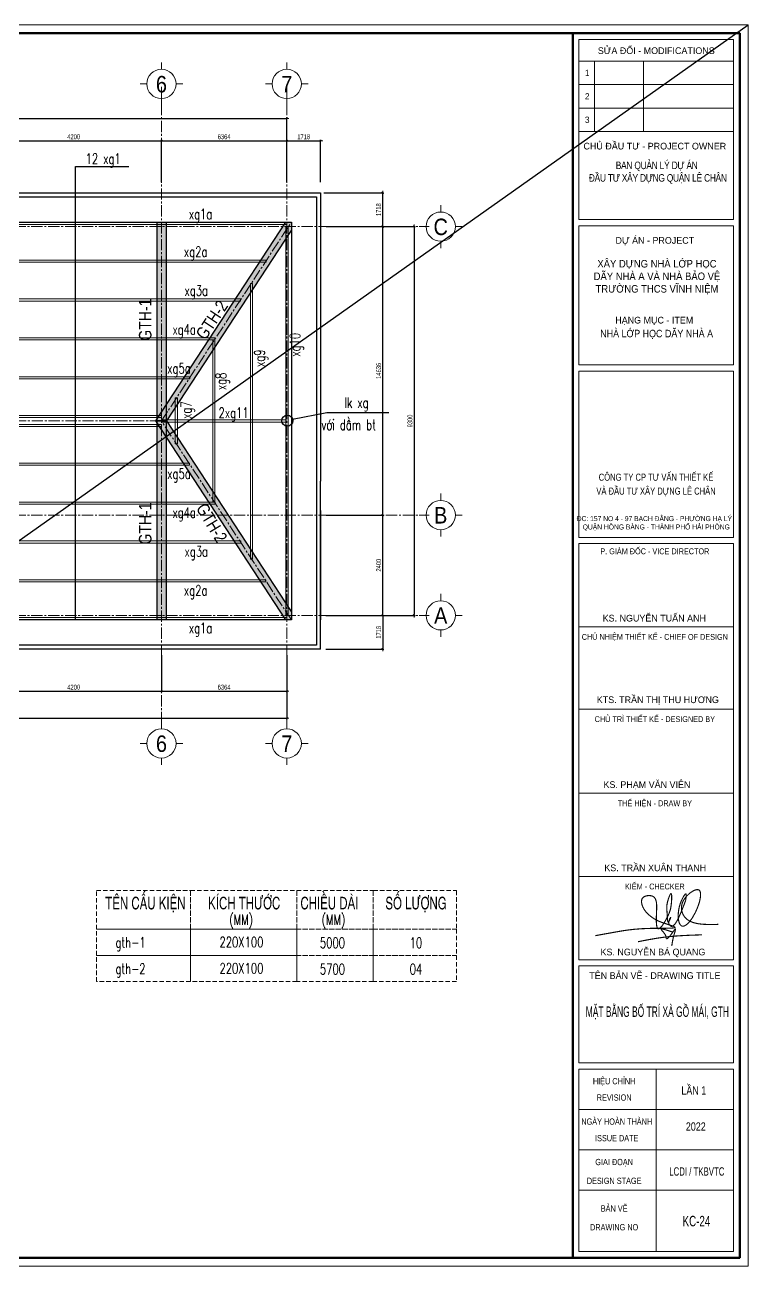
# Model space of a CAD drawing. Header units: millimetres. Extents: x 3174748 to 6019813, y -1021377 to -112338.
# Drawn here: x 3741764 to 3778488, y -234983 to -171983 of the extents above; entities that cross this region are included whole.
import ezdxf
from ezdxf.enums import TextEntityAlignment as Align

# ---------------------------------------------------------------- set-up
doc = ezdxf.new("R2010")
doc.units = ezdxf.units.MM
doc.header["$LTSCALE"] = 60
doc.header["$MEASUREMENT"] = 0
for name, pattern in [('CENTER2', [28.575, 19.05, -3.175, 3.175, -3.175]), ('DASHDOT', [1, 0.5, -0.25, 0, -0.25]), ('HIDDEN', [0.375, 0.25, -0.125])]:
    doc.linetypes.add(name, pattern=pattern)
doc.layers.get('DEFPOINTS').update_dxf_attribs({"lineweight": 0})
for name, color, linetype, lineweight in [('08. Net Text', 3, 'Continuous', 13), ('Khungten_LCDI', 7, 'Continuous', 5), ('LC Dim', 8, 'Continuous', 18), ('LC Hatch', 252, 'Continuous', 9), ('LC ISO', 153, 'Continuous', 13), ('LC MANH DUT', 35, 'HIDDEN', 5), ('LC Net dam 1', 30, 'Continuous', 30), ('LC Net thay', 7, 'Continuous', 25), ('LC Net truc', 79, 'DASHDOT', 13), ('LC Text1', 3, 'Continuous', 20), ('LC Text2', 7, 'Continuous', 25)]:
    doc.layers.add(name, color=color, linetype=linetype, lineweight=lineweight)
doc.layers.add('KCS_Plotter', color=11, linetype='Continuous', plot=False)
doc.styles.add('HOATBIF', font='hoatbif.shx', dxfattribs={"width": 0.7})
doc.styles.add('Khungten', font='VHAVAN.TTF', dxfattribs={"width": 0.9, "height": 5000})
doc.styles.add('LC 1', font='VHAVANB.TTF')
doc.styles.add('LC 2', font='VHARIALN.TTF', dxfattribs={"width": 0.7})
doc.styles.add('LC 3', font='vnsimli.shx', dxfattribs={"width": 0.75})
doc.styles.add('T2', font='VHARIAL.TTF', dxfattribs={"width": 0.8})
doc.styles.add('Text Khung Ten', font='VHAVAN.TTF')
doc.styles.add('Title', font='VHBLACK.TTF', dxfattribs={"width": 0.8})
doc.styles.add('VNAVANTH', font='VHAVANB.TTF', dxfattribs={"width": 0.6})
doc.dimstyles.new('1-150', dxfattribs={"dimscale": 150, "dimtxt": 2.5, "dimasz": 0.35, "dimexe": 0.5, "dimexo": 0, "dimgap": 0.8, "dimtad": 1, "dimdec": 0, "dimzin": 0, "dimdsep": 46, "dimtxsty": 'HOATBIF', "dimblk1": 'DOT', "dimblk2": 'DOT', "dimsah": 1, "dimcen": -1, "dimdle": 1, "dimclrd": 256, "dimclre": 256, "dimclrt": 4, "dimadec": 3, "dimazin": 2, "dimtfac": 0.333333, "dimtdec": 0, "dimtix": 1, "dimtmove": 2, "dimatfit": 3, "dimldrblk": 'DOT', "dimfxl": 1, "dimtvp": 0.833333, "dimtolj": 1, "dimtzin": 0, "dimarcsym": 0})
doc.dimstyles.new('Copy of 1-100', dxfattribs={"dimscale": 100, "dimtxt": 2.5, "dimasz": 0.35, "dimexe": 0.5, "dimexo": 0, "dimgap": 0.8, "dimtad": 1, "dimdec": 0, "dimzin": 0, "dimdsep": 46, "dimtxsty": 'HOATBIF', "dimblk1": 'DOT', "dimblk2": 'DOT', "dimsah": 1, "dimcen": -1, "dimdle": 1, "dimclrd": 256, "dimclre": 256, "dimclrt": 4, "dimadec": 3, "dimazin": 2, "dimtfac": 0.333333, "dimtdec": 0, "dimtix": 1, "dimtmove": 2, "dimatfit": 3, "dimldrblk": 'DOT', "dimfxl": 1, "dimtvp": 0.833333, "dimtolj": 1, "dimtzin": 0, "dimarcsym": 0})

# ---------------------------------------------------------------- blocks, each defined once
blk = doc.blocks.new('NGUYEN BA QUANG')
at = {"layer": 'LC ISO', "const_width": 54}
for points in [[(-3416, -557, -0.001023), (-2231, -345, -0.008385), (-1869, -289, -0.026114), (-905, -212, -0.007166), (-491, -205, 0.001773), (-49, -203, 0.009736), (200, -197, 0.025773), (331, -186, 0.054465), (383, -173, 0.09183), (397, -166, 0.386262), (399, -152, 0.129793), (379, -135, 0.036801), (321, -108, 0.016128), (184, -59, -0.006736), (-183, 62, -0.023924), (-416, 154, -0.046785), (-684, 310, -0.041509), (-918, 503, -0.092678), (-1136, 813, -0.077778), (-1199, 1035, -0.070106), (-1196, 1141, -0.201572), (-1106, 1286, -0.091887), (-982, 1343, -0.118851), (-732, 1351, -0.227561), (-543, 1208, -0.055716), (-508, 1121, -0.035741), (-487, 1019, -0.022757), (-478, 904, -0.018678), (-477, 714, 0.005361), (-493, 294, 0.022501), (-487, 25, 0.024956), (-474, -85, 0.051878), (-451, -169, 0.084004), (-427, -209, 0.302699), (-372, -224, 0.091028), (-331, -204, 0.045769), (-285, -164, 0.031407), (-218, -87, 0.026473), (-114, 66, 0.038878), (124, 530, 0.063388), (207, 831, 0.030377), (243, 1236, 0.019395), (241, 1350, 0.050857), (231, 1429, 0.089259), (221, 1451, 0.446193), (202, 1454, 0.08967), (185, 1438, 0.048315), (156, 1388, 0.024568), (114, 1288, 0.037087), (24, 971, 0.06811), (7, 722, 0.007404), (19, 571, -0.009821), (27, 442, 0.013775), (38, 214, 0.023991), (46, 154, 0.068642), (58, 113, 0.168495), (71, 99, 0.190472), (82, 99, 0.135753), (102, 116, 0.042547), (133, 165, 0.037247), (185, 280, 0.083462), (192, 310, 0.752396), (189, 311, 0.077103), (170, 286, 0.067778), (106, 135, 0.079642), (97, 52, 0.07615), (107, 12, 0.090818), (168, -77, 0.162992), (233, -111, 0.134535), (287, -101, 0.046135), (315, -85, 0.0589), (372, -33, 0.033446), (431, 44, 0.020493), (492, 142, 0.018931), (584, 325, 0.012315), (712, 617, 0.006262), (906, 1114)], [(906, 1114, 0.006821), (929, 1272, 0.011774), (937, 1340, 0.026266), (938, 1394, 0.052103), (935, 1423, 0.076783), (930, 1436, 0.163971), (923, 1442, 0.170042), (914, 1442, 0.080479), (902, 1436, 0.05585), (881, 1417, 0.031056), (847, 1375, 0.025203), (791, 1286, 0.116129), (556, 476, 0.061974), (575, 166, 0.045365), (610, 47, 0.070676), (660, -41, 0.091415), (710, -86, 0.146905), (783, -104, 0.068448), (833, -95, 0.049636), (885, -72, 0.053986), (978, -6, 0.029209), (1056, 69, 0.021304), (1134, 162, 0.025491), (1250, 329, 0.068873), (1561, 1027, 0.01773), (1596, 1171, 0.037697), (1624, 1368, 0.029037), (1623, 1453, 0.04288), (1613, 1525, 0.066726), (1590, 1583, 0.100495), (1556, 1623, 0.111871), (1508, 1644, 0.054631), (1469, 1647, 0.041179), (1426, 1643, 0.04561), (1355, 1623, 0.04967), (1225, 1558, 0.109429), (829, 1164, 0.05047), (753, 1012, 0.368126), (1079, 156, 0.040655), (1223, 90, 0.031441), (1383, 42, 0.023503), (1557, 9, 0.017084), (1742, -10, 0.011936), (1936, -19, 0.009133), (2206, -21, 0.002915), (2480, -16)], [(-1368, -847, -0.004051), (-800, -737, -0.026384), (342, -582, -0.006339), (726, -556, -0.004215), (1111, -537, -0.002629), (1689, -517)], [(274, -380, 0.002584), (99, -322, 0.004829), (-9, -289, 0.009549), (-104, -262, 0.02019), (-180, -245, 0.020391), (-210, -242, 0.037792), (-233, -241, 0.083891), (-249, -244, 0.129866), (-256, -250, 0.170647), (-258, -257, 0.074142), (-257, -264, 0.04333), (-253, -271, 0.038982), (-240, -290, 0.018381), (-209, -327, -0.006145), (-155, -388, -0.017161), (-112, -442, -0.029179), (-72, -502, -0.056277), (-39, -577, -0.025416), (-31, -610, -0.003247), (-24, -652, 0.033316), (-18, -677, 0.055631), (-12, -689, 0.087521), (-5, -698, 0.15828), (8, -703, 0.07777), (18, -702, 0.051495), (30, -698, 0.04838), (50, -685, 0.02792), (72, -667, 0.021215), (104, -635, 0.012757), (138, -596, 0.011354), (192, -528, 0.005945), (265, -430, -0.007904), (360, -301, -0.011483), (384, -270, -0.027823), (404, -249, -0.066961), (415, -240, -0.123545), (420, -238, -0.248584), (424, -240, -0.12084), (426, -246, -0.064597), (426, -260, -0.027008), (421, -289, -0.011306), (411, -326, -0.007085), (384, -419, 0.007773), (340, -569, 0.03162), (266, -923, 0.004795), (248, -1055)]]:
    blk.add_lwpolyline(points, format="xyb", dxfattribs=at)
blk = doc.blocks.new('Nha o can bo nhan vien Trung doan')
at = {"layer": 'DEFPOINTS', "lineweight": 0}
blk.add_lwpolyline([(-1200, -14850), (-1200, 14850), (40800, 14850), (40800, -14850)], close=True, dxfattribs=at)
at = {"layer": 'Khungten_LCDI', "color": 5, "lineweight": 60}
blk.add_line((36600, 14650), (36600, -14650), dxfattribs=at)
at = {"layer": 'Khungten_LCDI', "color": 5, "lineweight": 25}
blk.add_line((40600, -14650), (40600, 14650), dxfattribs=at)
at = {"layer": 'Khungten_LCDI', "color": 9, "lineweight": 15}
for p, q in [((36750, 13981), (40450, 13981)), ((37123, 13981), (37123, 12297)), ((38293, 13981), (38293, 12297)), ((36750, 13420), (40450, 13420)), ((36750, 12858), (40450, 12858)), ((36750, 12297), (40450, 12297)), ((38600, -10133), (38600, -14500)), ((40450, -11100), (36750, -11100)), ((40450, -12067), (36750, -12067)), ((40450, -13033), (36750, -13033))]:
    blk.add_line(p, q, dxfattribs=at)
at = {"layer": 'Khungten_LCDI', "color": 5, "lineweight": 60}
blk.add_lwpolyline([(0, -14650), (0, 14650), (40600, 14650), (40600, -14650)], close=True, dxfattribs=at)
at = {"layer": 'Khungten_LCDI', "color": 9, "lineweight": 15}
for points in [[(36750, 10190), (40450, 10190), (40450, 14500), (36750, 14500)], [(36750, 6712), (40450, 6712), (40450, 10040), (36750, 10040)], [(36750, 2587), (40450, 2587), (40450, 6562), (36750, 6562)], [(36750, 446), (40450, 446), (40450, 2437), (36750, 2437)], [(36750, -1522), (40450, -1522), (40450, 446), (36750, 446)], [(36750, -1522), (40450, -1522), (40450, -3536), (36750, -3536)], [(36750, -1522), (40450, -1522), (40450, -3536), (36750, -3536)], [(36750, -5526), (40450, -5526), (40450, -3536), (36750, -3536)], [(36750, -7517), (40450, -7517), (40450, -5526), (36750, -5526)], [(36750, -9983), (40450, -9983), (40450, -7667), (36750, -7667)], [(36750, -14500), (40450, -14500), (40450, -10133), (36750, -10133)]]:
    blk.add_lwpolyline(points, close=True, dxfattribs=at)
at = {"layer": 'LC Net dam 1', "xscale": 0.4999997600305494, "yscale": 0.4999997600305494, "zscale": 0.4999997600305494}
blk.add_blockref('NGUYEN BA QUANG', (38848, -6664), dxfattribs=at)
at = {"color": 7}
for s, style, p in [('söa ®æi - modifications', 'Khungten', (38600, 14151)), ('chñ ®Çu t\xad - project owner', 'Khungten', (38566, 11868)), ('dù ¸n - project', 'Khungten', (38566, 9612)), ('h¹ng môc - item', 'Khungten', (38552, 7704)), ('ks. nguyÔn tuÊn anh', 'VNAVANTH', (38553, 574)), ('kts. trÇn thÞ thu h\xad¬ng', 'VNAVANTH', (38638, -1378)), ('Ks. ph¹m v¨n viªn', 'VNAVANTH', (38377, -3408)), ('ks. nguyÔn b¸ quang', 'VNAVANTH', (38520, -7414)), ('tªn b¶n vÏ - drawing title', 'Khungten', (38566, -7977))]:
    blk.add_text(s, height=160, dxfattribs=dict(at, style=style)).set_placement(p, align=Align.CENTER)
for s, height, style, width, p in [('c«ng ty cp t\xad vÊn thiÕt kÕ', 170, 'Title', 0.8, (38594, 3942)), ('vµ ®Çu t\xad x©y dùng lª ch©n', 170, 'Title', 0.8, (38594, 3609)), ('P. gi¸m ®èc - VICE director', 140, 'Khungten', 0.9, (38566, 2184)), ('chñ nhiÖm thiÕt kÕ - chief of design', 140, 'Khungten', 0.9, (38566, 136)), ('chñ tr× thiÕt kÕ - designed by', 140, 'Khungten', 0.9, (38566, -1832)), ('thÓ hiÖn - draw by', 140, 'Khungten', 0.9, (38566, -3845)), ('kiÓm - checker', 140, 'Khungten', 0.9, (38566, -5836)), ('hiÖu chØnh', 150, 'Khungten', 0.8, (37592, -10499)), ('revision', 150, 'Khungten', 0.8, (37592, -10891)), ('ngµy hoµn thµnh', 150, 'Khungten', 0.8, (37654, -11466)), ('issue date', 150, 'Khungten', 0.8, (37654, -11862)), ('giai ®o¹n', 150, 'Khungten', 0.8, (37592, -12433)), ('lcdi / tkbvtc', 200, 'Title', 0.7, (39571, -12684)), ('design stage', 150, 'Khungten', 0.8, (37592, -12883)), ('b¶n vÏ', 150, 'Khungten', 0.8, (37592, -13544)), ('drawing nO', 150, 'Khungten', 0.8, (37592, -13994))]:
    blk.add_text(s, height=height, dxfattribs=dict(at, style=style, width=width)).set_placement(p, align=Align.CENTER)
at = {"color": 7, "style": 'VNAVANTH'}
blk.add_text('Ks. trÇn xu©n thanh', height=160, dxfattribs=at).set_placement((37357, -5400))
at = {"color": 4, "char_height": 180, "attachment_point": 5, "style": 'Khungten'}
for s, insert, width in [('{\\f.VnArialH|b0|i0|c0|p34;\\W0.8;\\T0.95;Ban qu¶n lý dù\\fArial|b0|i0|c0|p34; \\f.VnArialH|b0|i0|c0|p34;¸n\\P ®Çu t\xad x©y dùng quËn lª ch©n}', (38609, 11313), 3350.41), ('{\\f.VnArialH|b0|i0|c0|p34;x©y dùng nhµ líp häc \\Pd·y nhµ a vµ nhµ b¶o vÖ tr\xadêng thcs vÜnh niÖm}', (38617, 8814), 3318.94), ('{\\f.VnArialH|b0|i0|c0|p34;\\W0.85;NHµ líp häc d·y nhµ a}', (38609, 7444), 3815.43)]:
    blk.add_mtext(s, dxfattribs=dict(at, insert=insert, width=width))
at = {"color": 7, "insert": (38600, 3096), "char_height": 120, "attachment_point": 2, "style": 'Khungten'}
blk.add_mtext_dynamic_manual_height_columns('{\\W0.8;®c: 157 no 4 - 97 b¹ch ®»ng - ph\xadêng h¹ lý   quËn hång bµng - thµnh phè h¶i phßng} ', width=3421.65, gutter_width=25, heights=[0], dxfattribs=at)
at = {"color": 7, "style": 'Khungten', "width": 0.8}
for tag, p in [('REVISION', (39499, -10746)), ('NGAYHT', (39546, -11609))]:
    blk.add_attdef(tag, text='', height=200, dxfattribs=at).set_placement(p, align=Align.CENTER)
at = {"layer": '08. Net Text', "color": 7, "style": 'Text Khung Ten'}
blk.add_text('1', height=150, dxfattribs=at).set_placement((36892, 13627))
at = {"layer": '08. Net Text', "color": 7, "ltscale": 2, "style": 'Text Khung Ten'}
for s, p in [('2', (36892, 13065)), ('3', (36892, 12504))]:
    blk.add_text(s, height=150, dxfattribs=at).set_placement(p)
at = {"layer": 'LC Text1', "style": 'Title', "width": 1.485915}
for tag, p, p2 in [('TENBANVE1', (36913, -8886), (40339, -8886)), ('TENBANVE2', (36913, -9562), (40339, -9562))]:
    blk.add_attdef(tag, text='', height=250, dxfattribs=at).set_placement(p, p2, align=Align.FIT)
at = {"layer": 'LC Text1', "style": 'Title', "width": 0.7}
blk.add_attdef('SOBANVE', text='', height=250, dxfattribs=at).set_placement((39562, -13896), align=Align.CENTER)
blk = doc.blocks.new('DOT')
at = {"layer": 'LC Dim'}
blk.add_line((-3, 0), (3, 0), dxfattribs=at)
at = {"layer": 'LC Dim', "color": 4}
blk.add_line((-1, -1), (1, 1), dxfattribs=at)
blk.add_lwpolyline([(0.5, 1), (-1, -0.5), (-0.5, -1), (1, 0.5)], close=True, dxfattribs=at)
blk = doc.blocks.new('*D32')
at = {"layer": 'DEFPOINTS', "color": 0, "transparency": 16777216}
for p in [(3739791, -203974), (3748700, -203974), (3748700, -205804)]:
    blk.add_point(p, dxfattribs=at)
at = {"layer": 'LC Dim', "lineweight": -2, "transparency": 16777216}
for p, q in [((3739791, -203974), (3739791, -205854)), ((3748700, -203974), (3748700, -205854)), ((3739826, -205804), (3748665, -205804))]:
    blk.add_line(p, q, dxfattribs=at)
at = {"layer": 'LC Dim', "lineweight": -2, "transparency": 16777216, "xscale": 35, "yscale": 35, "zscale": 35, "rotation": 180}
blk.add_blockref('DOT', (3739791, -205804), dxfattribs=at)
at = {"layer": 'LC Dim', "lineweight": -2, "transparency": 16777216, "xscale": 35, "yscale": 35, "zscale": 35}
blk.add_blockref('DOT', (3748700, -205804), dxfattribs=at)
at = {"layer": 'LC Dim', "color": 4, "transparency": 16777216, "insert": (3744246, -205599), "char_height": 250, "attachment_point": 5, "style": 'HOATBIF'}
blk.add_mtext('\\A1;4200', dxfattribs=at)
blk = doc.blocks.new('*D40')
at = {"layer": 'DEFPOINTS', "color": 0, "transparency": 16777216}
for p in [(3748700, -177871), (3739791, -179964), (3748700, -179964)]:
    blk.add_point(p, dxfattribs=at)
at = {"layer": 'LC Dim', "lineweight": -2, "transparency": 16777216}
for p, q in [((3739791, -179964), (3739791, -177821)), ((3739826, -177871), (3748665, -177871)), ((3748700, -179964), (3748700, -177821))]:
    blk.add_line(p, q, dxfattribs=at)
at = {"layer": 'LC Dim', "lineweight": -2, "transparency": 16777216, "xscale": 35, "yscale": 35, "zscale": 35, "rotation": 180}
blk.add_blockref('DOT', (3739791, -177871), dxfattribs=at)
at = {"layer": 'LC Dim', "lineweight": -2, "transparency": 16777216, "xscale": 35, "yscale": 35, "zscale": 35}
blk.add_blockref('DOT', (3748700, -177871), dxfattribs=at)
at = {"layer": 'LC Dim', "color": 4, "transparency": 16777216, "insert": (3744246, -177666), "char_height": 250, "attachment_point": 5, "style": 'HOATBIF'}
blk.add_mtext('\\A1;4200', dxfattribs=at)
blk = doc.blocks.new('*D41')
at = {"layer": 'DEFPOINTS', "color": 0, "transparency": 16777216}
for p in [(3757059, -196862), (3759932, -196862), (3757059, -201953)]:
    blk.add_point(p, dxfattribs=at)
at = {"layer": 'LC Dim', "lineweight": -2, "transparency": 16777216}
for p, q in [((3757059, -196862), (3759982, -196862)), ((3759932, -201918), (3759932, -196897)), ((3757059, -201953), (3759982, -201953))]:
    blk.add_line(p, q, dxfattribs=at)
at = {"layer": 'LC Dim', "lineweight": -2, "transparency": 16777216, "xscale": 35, "yscale": 35, "zscale": 35}
for p, rotation in [((3759932, -196862), 90), ((3759932, -201953), 270)]:
    blk.add_blockref('DOT', p, dxfattribs=dict(at, rotation=rotation))
at = {"layer": 'LC Dim', "color": 4, "transparency": 16777216, "insert": (3759727, -199407), "char_height": 250, "attachment_point": 5, "rotation": 90, "style": 'HOATBIF'}
blk.add_mtext('\\A1;2400', dxfattribs=at)
blk = doc.blocks.new('*D42')
at = {"layer": 'DEFPOINTS', "color": 0, "transparency": 16777216}
for p in [(3757059, -182226), (3757059, -201953), (3761523, -201953)]:
    blk.add_point(p, dxfattribs=at)
at = {"layer": 'LC Dim', "lineweight": -2, "transparency": 16777216}
for p, q in [((3757059, -182226), (3761573, -182226)), ((3761523, -182261), (3761523, -201918)), ((3757059, -201953), (3761573, -201953))]:
    blk.add_line(p, q, dxfattribs=at)
at = {"layer": 'LC Dim', "lineweight": -2, "transparency": 16777216, "xscale": 35, "yscale": 35, "zscale": 35}
for p, rotation in [((3761523, -182226), 90), ((3761523, -201953), 270)]:
    blk.add_blockref('DOT', p, dxfattribs=dict(at, rotation=rotation))
at = {"layer": 'LC Dim', "color": 4, "transparency": 16777216, "insert": (3761318, -192089), "char_height": 250, "attachment_point": 5, "rotation": 90, "style": 'HOATBIF'}
blk.add_mtext('\\A1;9300', dxfattribs=at)
blk = doc.blocks.new('*D43')
at = {"layer": 'DEFPOINTS', "color": 0, "transparency": 16777216}
for p in [(3748700, -203974), (3755064, -203974), (3755064, -205804)]:
    blk.add_point(p, dxfattribs=at)
at = {"layer": 'LC Dim', "lineweight": -2, "transparency": 16777216}
for p, q in [((3748700, -203974), (3748700, -205854)), ((3755064, -203974), (3755064, -205854)), ((3748735, -205804), (3755029, -205804))]:
    blk.add_line(p, q, dxfattribs=at)
at = {"layer": 'LC Dim', "lineweight": -2, "transparency": 16777216, "xscale": 35, "yscale": 35, "zscale": 35, "rotation": 180}
blk.add_blockref('DOT', (3748700, -205804), dxfattribs=at)
at = {"layer": 'LC Dim', "lineweight": -2, "transparency": 16777216, "xscale": 35, "yscale": 35, "zscale": 35}
blk.add_blockref('DOT', (3755064, -205804), dxfattribs=at)
at = {"layer": 'LC Dim', "color": 4, "transparency": 16777216, "insert": (3751882, -205599), "char_height": 250, "attachment_point": 5, "style": 'HOATBIF'}
blk.add_mtext('\\A1;6364', dxfattribs=at)
blk = doc.blocks.new('TTRUC')
for p, q in [((0, 6.95), (0, 10.16)), ((-6.95, 0), (-10.16, 0)), ((10.12, 0), (6.91, 0)), ((0, -10.16), (0, -6.95))]:
    blk.add_line(p, q)
blk.add_circle((0, 0), 6.95)
blk = doc.blocks.new('*D44')
at = {"layer": 'DEFPOINTS', "color": 0, "ltscale": 0.3, "transparency": 16777216}
for p in [(3757692, -182226), (3759932, -182226), (3757059, -196862)]:
    blk.add_point(p, dxfattribs=at)
at = {"layer": 'LC Dim', "lineweight": -2, "ltscale": 0.3, "transparency": 16777216}
for p, q in [((3757692, -182226), (3759982, -182226)), ((3759932, -196827), (3759932, -182261)), ((3757059, -196862), (3759982, -196862))]:
    blk.add_line(p, q, dxfattribs=at)
at = {"layer": 'LC Dim', "lineweight": -2, "ltscale": 0.3, "transparency": 16777216, "xscale": 35, "yscale": 35, "zscale": 35}
for p, rotation in [((3759932, -182226), 90), ((3759932, -196862), 270)]:
    blk.add_blockref('DOT', p, dxfattribs=dict(at, rotation=rotation))
at = {"layer": 'LC Dim', "color": 4, "ltscale": 0.3, "transparency": 16777216, "insert": (3759727, -189544), "char_height": 250, "attachment_point": 5, "rotation": 90, "style": 'HOATBIF'}
blk.add_mtext('\\A1;14636', dxfattribs=at)
blk = doc.blocks.new('*D49')
at = {"layer": 'DEFPOINTS', "color": 0, "ltscale": 0.3, "transparency": 16777216}
for p in [(3755064, -177871), (3748700, -179964), (3755064, -179964)]:
    blk.add_point(p, dxfattribs=at)
at = {"layer": 'LC Dim', "lineweight": -2, "ltscale": 0.3, "transparency": 16777216}
for p, q in [((3748700, -179964), (3748700, -177821)), ((3748735, -177871), (3755029, -177871)), ((3755064, -179964), (3755064, -177821))]:
    blk.add_line(p, q, dxfattribs=at)
at = {"layer": 'LC Dim', "lineweight": -2, "ltscale": 0.3, "transparency": 16777216, "xscale": 35, "yscale": 35, "zscale": 35, "rotation": 180}
blk.add_blockref('DOT', (3748700, -177871), dxfattribs=at)
at = {"layer": 'LC Dim', "lineweight": -2, "ltscale": 0.3, "transparency": 16777216, "xscale": 35, "yscale": 35, "zscale": 35}
blk.add_blockref('DOT', (3755064, -177871), dxfattribs=at)
at = {"layer": 'LC Dim', "color": 4, "ltscale": 0.3, "transparency": 16777216, "insert": (3751882, -177666), "char_height": 250, "attachment_point": 5, "style": 'HOATBIF'}
blk.add_mtext('\\A1;6364', dxfattribs=at)
blk = doc.blocks.new('*D50')
at = {"layer": 'DEFPOINTS', "color": 0, "ltscale": 0.3, "transparency": 16777216}
for p in [(3756937, -180507), (3759932, -180507), (3757692, -182226)]:
    blk.add_point(p, dxfattribs=at)
at = {"layer": 'LC Dim', "lineweight": -2, "ltscale": 0.3, "transparency": 16777216}
for p, q in [((3756937, -180507), (3759982, -180507)), ((3759932, -182191), (3759932, -180542)), ((3757692, -182226), (3759982, -182226))]:
    blk.add_line(p, q, dxfattribs=at)
at = {"layer": 'LC Dim', "lineweight": -2, "ltscale": 0.3, "transparency": 16777216, "xscale": 35, "yscale": 35, "zscale": 35}
for p, rotation in [((3759932, -180507), 90), ((3759932, -182226), 270)]:
    blk.add_blockref('DOT', p, dxfattribs=dict(at, rotation=rotation))
at = {"layer": 'LC Dim', "color": 4, "ltscale": 0.3, "transparency": 16777216, "insert": (3759727, -181366), "char_height": 250, "attachment_point": 5, "rotation": 90, "style": 'HOATBIF'}
blk.add_mtext('\\A1;1718', dxfattribs=at)
blk = doc.blocks.new('*D51')
at = {"layer": 'DEFPOINTS', "color": 0, "ltscale": 0.3, "transparency": 16777216}
for p in [(3704155, -204533), (3755064, -204533), (3755064, -207172)]:
    blk.add_point(p, dxfattribs=at)
at = {"layer": 'LC Dim', "lineweight": -2, "ltscale": 0.3, "transparency": 16777216}
for p, q in [((3704155, -204533), (3704155, -207222)), ((3755064, -204533), (3755064, -207222)), ((3704190, -207172), (3755029, -207172))]:
    blk.add_line(p, q, dxfattribs=at)
at = {"layer": 'LC Dim', "lineweight": -2, "ltscale": 0.3, "transparency": 16777216, "xscale": 35, "yscale": 35, "zscale": 35, "rotation": 180}
blk.add_blockref('DOT', (3704155, -207172), dxfattribs=at)
at = {"layer": 'LC Dim', "lineweight": -2, "ltscale": 0.3, "transparency": 16777216, "xscale": 35, "yscale": 35, "zscale": 35}
blk.add_blockref('DOT', (3755064, -207172), dxfattribs=at)
at = {"layer": 'LC Dim', "color": 4, "ltscale": 0.3, "transparency": 16777216, "insert": (3729609, -206967), "char_height": 250, "attachment_point": 5, "style": 'HOATBIF'}
blk.add_mtext('\\A1;50909', dxfattribs=at)
blk = doc.blocks.new('*D52')
at = {"layer": 'DEFPOINTS', "color": 0, "ltscale": 0.3, "transparency": 16777216}
for p in [(3757040, -201953), (3757040, -203671), (3759932, -203671)]:
    blk.add_point(p, dxfattribs=at)
at = {"layer": 'LC Dim', "lineweight": -2, "ltscale": 0.3, "transparency": 16777216}
for p, q in [((3757040, -201953), (3759982, -201953)), ((3759932, -201988), (3759932, -203636)), ((3757040, -203671), (3759982, -203671))]:
    blk.add_line(p, q, dxfattribs=at)
at = {"layer": 'LC Dim', "lineweight": -2, "ltscale": 0.3, "transparency": 16777216, "xscale": 35, "yscale": 35, "zscale": 35}
for p, rotation in [((3759932, -201953), 90), ((3759932, -203671), 270)]:
    blk.add_blockref('DOT', p, dxfattribs=dict(at, rotation=rotation))
at = {"layer": 'LC Dim', "color": 4, "ltscale": 0.3, "transparency": 16777216, "insert": (3759727, -202812), "char_height": 250, "attachment_point": 5, "rotation": 90, "style": 'HOATBIF'}
blk.add_mtext('\\A1;1718', dxfattribs=at)
blk = doc.blocks.new('*D53')
at = {"layer": 'DEFPOINTS', "color": 0, "ltscale": 0.3, "transparency": 16777216}
for p in [(3756782, -177871), (3755064, -179964), (3756782, -179964)]:
    blk.add_point(p, dxfattribs=at)
at = {"layer": 'LC Dim', "lineweight": -2, "ltscale": 0.3, "transparency": 16777216}
for p, q in [((3755064, -179964), (3755064, -177821)), ((3755099, -177871), (3756747, -177871)), ((3756782, -179964), (3756782, -177821))]:
    blk.add_line(p, q, dxfattribs=at)
at = {"layer": 'LC Dim', "lineweight": -2, "ltscale": 0.3, "transparency": 16777216, "xscale": 35, "yscale": 35, "zscale": 35, "rotation": 180}
blk.add_blockref('DOT', (3755064, -177871), dxfattribs=at)
at = {"layer": 'LC Dim', "lineweight": -2, "ltscale": 0.3, "transparency": 16777216, "xscale": 35, "yscale": 35, "zscale": 35}
blk.add_blockref('DOT', (3756782, -177871), dxfattribs=at)
at = {"layer": 'LC Dim', "color": 4, "ltscale": 0.3, "transparency": 16777216, "insert": (3755923, -177666), "char_height": 250, "attachment_point": 5, "style": 'HOATBIF'}
blk.add_mtext('\\A1;1718', dxfattribs=at)
blk = doc.blocks.new('*D54')
at = {"layer": 'DEFPOINTS', "color": 0, "ltscale": 0.3, "transparency": 16777216}
for p in [(3755064, -176733), (3704155, -179964), (3755064, -179964)]:
    blk.add_point(p, dxfattribs=at)
at = {"layer": 'LC Dim', "lineweight": -2, "ltscale": 0.3, "transparency": 16777216}
for p, q in [((3704155, -179964), (3704155, -176683)), ((3704190, -176733), (3755029, -176733)), ((3755064, -179964), (3755064, -176683))]:
    blk.add_line(p, q, dxfattribs=at)
at = {"layer": 'LC Dim', "lineweight": -2, "ltscale": 0.3, "transparency": 16777216, "xscale": 35, "yscale": 35, "zscale": 35, "rotation": 180}
blk.add_blockref('DOT', (3704155, -176733), dxfattribs=at)
at = {"layer": 'LC Dim', "lineweight": -2, "ltscale": 0.3, "transparency": 16777216, "xscale": 35, "yscale": 35, "zscale": 35}
blk.add_blockref('DOT', (3755064, -176733), dxfattribs=at)
at = {"layer": 'LC Dim', "color": 4, "ltscale": 0.3, "transparency": 16777216, "insert": (3729609, -176528), "char_height": 250, "attachment_point": 5, "style": 'HOATBIF'}
blk.add_mtext('\\A1;50909', dxfattribs=at)

msp = doc.modelspace()

# ---------------------------------------------------------------- hatches: boundary and pattern name
at = {"layer": 'LC Hatch', "ltscale": 0.3}
h = msp.add_hatch(dxfattribs=at)
h.set_pattern_fill('BTCT', color=256, scale=63.636364)
h.set_pattern_definition([(50, (-3303600.3, 692482.36), (456.438298, -39.933177), [47.727273, -525]), (355, (-3303600.3, 692482.36), (-88.296303, 478.66772), [38.181818, -420]), (100.4514, (-3303562.27, 692479.03), (368.142334, 438.734254), [40.56194, -446.181344]), (46.1842, (-3303600.3, 692609.63), (679.153395, -105.33028), [71.59091, -787.5]), (96.6356, (-3303543.7, 692600.86), (594.78536, 619.89319), [60.84291, -669.27191]), (351.1842, (-3303600.3, 692609.6), (594.784874, 619.893655), [57.27273, -630]), (21, (-3303536.67, 692577.8), (379.849942, -256.212021), [47.727273, -525]), (326, (-3303536.67, 692577.8), (154.83703, 461.45912), [38.181818, -420]), (71.4514, (-3303505, 692556.46), (534.687127, 205.24668), [40.56194, -446.181344]), (37.5, (-3303600.3, 692482.36), (7.7380897, 211.8415433), [0, -414.909091, 0, -426.363636, 0, -421.590909]), (7.5, (-3303600.3, 692482.36), (167.4078875, 250.989271), [0, -243.090909, 0, -405.363636, 0, -160.681818]), (327.5, (-3303742.21, 692482.36), (339.7051867, -14.3531), [0, -159.090909, 0, -496.363636, 0, -658.636364]), (317.5, (-3303805.85, 692482.36), (371.118471, 63.70317), [0, -206.818182, 0, -329.636364, 0, -467.727273]), (45, (-3303600.3, 692482.36), (-168.741391, 168.741391), []), (45, (-3303487.8, 692482.36), (-168.741391, 168.741391), [])])
h.paths.add_polyline_path([(3748421.6, -192089.2), (3755018.6, -181992.2), (3755297.3, -181992.2), (3755297.3, -182418.8), (3748979.1, -192089.2), (3755297.3, -201759.6), (3755297.3, -202186.2), (3755018.6, -202186.2)])
h = msp.add_hatch(dxfattribs=at)
h.set_pattern_fill('BTCT', color=256, scale=63.636364)
h.set_pattern_definition([(50, (-564690.4, 804342.87), (456.438298, -39.933177), [47.727273, -525]), (355, (-564690.4, 804342.87), (-88.296303, 478.66772), [38.18182, -420]), (100.4514, (-564652.35, 804339.54), (368.142334, 438.734254), [40.56194, -446.181344]), (46.1842, (-564690.4, 804470.15), (679.153395, -105.33028), [71.59091, -787.5]), (96.6356, (-564633.8, 804461.4), (594.78536, 619.89319), [60.84291, -669.27191]), (351.1842, (-564690.4, 804470.15), (594.78487, 619.89366), [57.27273, -630]), (21, (-564626.75, 804438.33), (379.849942, -256.21202), [47.727273, -525]), (326, (-564626.75, 804438.33), (154.83703, 461.45912), [38.18182, -420]), (71.4514, (-564595.1, 804416.98), (534.687127, 205.24668), [40.56194, -446.181344]), (37.5, (-564690.39, 804342.87), (7.73809, 211.8415433), [0, -414.909091, 0, -426.363636, 0, -421.590909]), (7.5, (-564690.4, 804342.87), (167.407887, 250.989271), [0, -243.090909, 0, -405.363636, 0, -160.681818]), (327.5, (-564832.3, 804342.87), (339.7051867, -14.3531), [0, -159.090909, 0, -496.363636, 0, -658.636364]), (317.5, (-564895.94, 804342.87), (371.118471, 63.70317), [0, -206.818182, 0, -329.636364, 0, -467.727273]), (45, (-564690.4, 804342.87), (-168.741391, 168.741391), []), (45, (-564577.9, 804342.87), (-168.741391, 168.741391), [])])
h.paths.add_polyline_path([(3748467, -202186.2), (3748933.7, -202186.2), (3748933.7, -181992.2), (3748467, -181992.2)])

# ---------------------------------------------------------------- linework, layer by layer
at = {"layer": 'KCS_Plotter', "ltscale": 0.3}
msp.add_line((3689397.4, -234982.9), (3778488.3, -171982.9), dxfattribs=at)
at = {"layer": 'LC ISO', "ltscale": 0.3}
for points in [[(3704056.2, -182011.3), (3755067.8, -182011.3), (3755067.8, -182117.3), (3704056.2, -182117.3)], [(3755128.6, -182221.2), (3755128.6, -201965.7), (3755022.5, -201965.7), (3755022.5, -182221.2)], [(3705201.7, -183921.8), (3754008.7, -183921.8), (3754008.7, -184027.9), (3705201.7, -184027.9)], [(3753325.5, -185111.2), (3753325.5, -199102.6), (3753219.5, -199102.6), (3753219.5, -185111.2)], [(3706502, -185894.5), (3752722.3, -185894.5), (3752722.3, -186000.6), (3706502, -186000.6)], [(3707782.6, -187867.2), (3751417.2, -187867.2), (3751417.2, -187973.3), (3707782.6, -187973.3)], [(3751416.5, -187970.7), (3751416.5, -196200), (3751310.4, -196200), (3751310.4, -187970.7)], [(3709074.1, -189840), (3750140.6, -189840), (3750140.6, -189946), (3709074.1, -189946)], [(3749507.4, -190919.7), (3749507.4, -193252.7), (3749401.3, -193252.7), (3749401.3, -190919.7)], [(3710370.9, -191812.7), (3748700.4, -191812.7), (3748700.4, -191918.8), (3710370.9, -191918.8)], [(3748700.4, -192036.2), (3755037.7, -192036.2), (3755037.7, -192142.2), (3748700.4, -192142.2)], [(3710370.9, -192365.7), (3748700.4, -192365.7), (3748700.4, -192259.6), (3710370.9, -192259.6)], [(3709061.7, -194338.4), (3750126.6, -194338.4), (3750126.6, -194232.3), (3709061.7, -194232.3)], [(3707790.2, -196311.1), (3751426, -196311.1), (3751426, -196205.1), (3707790.2, -196205.1)], [(3706482.6, -198283.8), (3752729.2, -198283.8), (3752729.2, -198177.8), (3706482.6, -198177.8)], [(3705196.4, -200256.6), (3754005.6, -200256.6), (3754005.6, -200150.5), (3705196.4, -200150.5)], [(3704056.2, -202167.1), (3755063.4, -202167.1), (3755063.4, -202061), (3704056.2, -202061)]]:
    msp.add_lwpolyline(points, close=True, dxfattribs=at)
at = {"layer": 'LC MANH DUT', "ltscale": 15}
for points in [[(3745403.6, -215922.9), (3750174.7, -215922.9), (3750174.7, -217876.3), (3745403.6, -217876.3)], [(3750174.7, -215922.9), (3755570.6, -215922.9), (3755570.6, -217876.3), (3750174.7, -217876.3)], [(3755570.6, -215922.9), (3759456.1, -215922.9), (3759456.1, -217876.3), (3755570.6, -217876.3)], [(3759456.1, -215922.9), (3763684.6, -215922.9), (3763684.6, -217876.3), (3759456.1, -217876.3)], [(3745403.6, -217876.3), (3750174.7, -217876.3), (3750174.7, -219210), (3745403.6, -219210)], [(3750174.7, -217876.3), (3755570.6, -217876.3), (3755570.6, -219210), (3750174.7, -219210)], [(3755570.6, -217876.3), (3759456.1, -217876.3), (3759456.1, -219210), (3755570.6, -219210)], [(3759456.1, -217876.3), (3763684.6, -217876.3), (3763684.6, -219210), (3759456.1, -219210)], [(3745403.6, -219210), (3750174.7, -219210), (3750174.7, -220543.6), (3745403.6, -220543.6)], [(3750174.7, -219210), (3755570.6, -219210), (3755570.6, -220543.6), (3750174.7, -220543.6)], [(3755570.6, -219210), (3759456.1, -219210), (3759456.1, -220543.6), (3755570.6, -220543.6)], [(3759456.1, -219210), (3763684.6, -219210), (3763684.6, -220543.6), (3759456.1, -220543.6)]]:
    msp.add_lwpolyline(points, close=True, dxfattribs=at)
at = {"layer": 'LC Net dam 1', "ltscale": 10}
for p, q in [((3748467, -181992.2), (3748467, -202186.2)), ((3748933.7, -181992.2), (3748933.7, -202186.2))]:
    msp.add_line(p, q, dxfattribs=at)
at = {"layer": 'LC Net dam 1', "ltscale": 0.3}
for p, q in [((3748421.6, -192089.2), (3748979.1, -192089.2)), ((3748933.7, -192089.2), (3748467, -192089.2))]:
    msp.add_line(p, q, dxfattribs=at)
at = {"layer": 'LC Net dam 1'}
for points in [[(3755018.6, -202186.2), (3748421.6, -192089.2), (3755018.6, -181992.2)], [(3755297.3, -201759.6), (3748979.1, -192089.2), (3755297.3, -182418.8)]]:
    msp.add_lwpolyline(points, dxfattribs=at)
at = {"layer": 'LC Net thay', "ltscale": 0.3}
for p, q in [((3756782.2, -203671), (3756782.2, -195143.7)), ((3756782.2, -196628.6), (3756782.2, -202186.2))]:
    msp.add_line(p, q, dxfattribs=at)
msp.add_lwpolyline([(3756782.2, -203671), (3702436.7, -203671), (3702436.7, -180507.4), (3756782.2, -180507.4), (3756782.2, -195143.7), (3756782.2, -195143.7)], dxfattribs=at)
for points in [[(3756570.1, -203458.9), (3702648.9, -203458.9), (3702648.9, -180719.5), (3756570.1, -180719.5), (3756570.1, -195355.8), (3756570.1, -195355.8)], [(3703921.6, -181992.2), (3755297.3, -181992.2), (3755297.3, -202186.2), (3703921.6, -202186.2)]]:
    msp.add_lwpolyline(points, close=True, dxfattribs=at)
msp.add_circle((3755088.9, -192073), 281.3, dxfattribs=at)
at = {"layer": 'LC Net truc', "linetype": 'CENTER2', "ltscale": 0.5}
for p, q in [((3748700.4, -175138.1), (3748700.4, -207559.7)), ((3755064, -175138.1), (3755064, -207559.7)), ((3698373.9, -182225.5), (3762300.7, -182225.5)), ((3710396.7, -192089.2), (3748695, -192089.2)), ((3698373.9, -196861.9), (3762300.7, -196861.9)), ((3698373.9, -201952.8), (3762300.7, -201952.8))]:
    msp.add_line(p, q, dxfattribs=at)
msp.add_lwpolyline([(3755297.3, -202186.2), (3748700.4, -192089.2), (3755297.3, -181992.2)], dxfattribs=at)

# ---------------------------------------------------------------- block references
at = {"layer": 'LC ISO', "xscale": 106.8925634720809, "yscale": 106.8925634720809, "zscale": 106.8925634720809}
for p in [(3748700.4, -174983.7), (3755064, -174983.7), (3762877.9, -182225.5), (3762877.9, -196861.9), (3762877.9, -201952.8), (3748700.4, -208455.2), (3755064, -208455.2)]:
    msp.add_blockref('TTRUC', p, dxfattribs=at)
at = {"layer": 'LC Net thay'}
ref = msp.add_blockref('Nha o can bo nhan vien Trung doan', (3691942.9, -203482.9), dxfattribs=dict(at, xscale=2.121212121213186, yscale=2.121212121213186, zscale=2.121212121213186))
ref.add_attrib('NGAYHT', '2022', dxfattribs={"layer": 'LC Text1', "height": 424.24, "style": 'Khungten', "width": 0.8}).set_placement((3775828.5, -228108.8), align=Align.CENTER)
ref.add_attrib('REVISION', 'lÇn 1', dxfattribs={"layer": 'LC Text1', "height": 424.24, "style": 'Khungten', "width": 0.8}).set_placement((3775728.1, -226278.1), align=Align.CENTER)
ref.add_attrib('SOBANVE', 'Kc-24', dxfattribs={"layer": 'LC Text1', "height": 530.3, "style": 'Title', "width": 0.7}).set_placement((3775862.2, -232959.6), align=Align.CENTER)
ref.add_attrib('TENBANVE1', 'mÆt b»ng bè trÝ xµ gå m¸i, gth', dxfattribs={"layer": 'LC Text1', "height": 530.303, "style": 'Title', "width": 0.510135}).set_placement((3770242.4, -222331.5), (3777510.7, -222331.5), align=Align.FIT)

# ---------------------------------------------------------------- texts
at = {"layer": 'LC Text1', "ltscale": 0.2, "style": 'LC 1', "width": 0.9}
for s, p in [('6', (3748700.4, -175664.6)), ('7', (3755064, -175664.6)), ('C', (3762877.9, -182906.5)), ('B', (3762877.9, -197542.8)), ('A', (3762877.9, -202633.7)), ('6', (3748700.4, -209136.1)), ('7', (3755064, -209136.1))]:
    msp.add_text(s, height=837, dxfattribs=at).set_placement(p, align=Align.BOTTOM_CENTER)
at = {"layer": 'LC Text1', "color": 3, "style": 'LC 3', "width": 0.7}
for s, p in [('12 xg1', (3744853, -179039.6)), ('xg1a', (3750090.6, -181851.3)), ('xg2a', (3749841.9, -183761.8)), ('xg3a', (3749871.2, -185734.6)), ('xg4a', (3749256.6, -187707.3)), ('xg5a', (3748992.6, -189680)), ('lk xg', (3757994, -191419.8)), ('2xg11', (3751599.5, -191936.7)), ('víi dÇm bt', (3756820.3, -192551.8)), ('xg5a', (3748992.6, -195028.6)), ('xg4a', (3749256.6, -197001.4)), ('xg3a', (3749871.2, -198974.1)), ('xg2a', (3749841.9, -200946.8)), ('xg1a', (3750090.6, -202857.4)), ('(MM)', (3752144.2, -217665.2)), ('(MM)', (3756830.8, -217665.2)), ('220X100', (3751648.7, -218799.5)), ('5000', (3756745.4, -218840.6)), ('10', (3761303.4, -218840.6)), ('220X100', (3751648.7, -220133.1)), ('5700', (3756745.4, -220174.2)), ('04', (3761303.4, -220174.2))]:
    msp.add_text(s, height=530.3, dxfattribs=at).set_placement(p)
for s, p in [('xg10', (3755746.4, -188826.4)), ('xg9', (3753943.5, -189348.4)), ('xg8', (3751989.9, -190527.8)), ('xg7', (3750219.3, -191984.1))]:
    msp.add_text(s, height=530.3, rotation=90, dxfattribs=at).set_placement(p)
at = {"layer": 'LC Text1', "color": 1, "style": 'LC 3', "width": 0.7}
for s, p in [('gth-1', (3746365.5, -218817)), ('gth-2', (3746365.5, -220150.7))]:
    msp.add_text(s, height=530.3, dxfattribs=at).set_placement(p)
at = {"layer": 'LC Text2', "style": 'T2', "width": 0.8}
for s, rotation, p in [('gth-1', 90, (3748193.5, -188013.4)), ('gth-2', 56.458979, (3750933, -188020.6)), ('gth-1', 90, (3748193.5, -198357)), ('gth-2', 301.164984, (3750431.5, -196515.7))]:
    msp.add_text(s, height=636.36, rotation=rotation, dxfattribs=at).set_placement(p)
at = {"layer": 'LC Text2', "lineweight": -2, "style": 'LC 2', "width": 0.8}
for s, height, p in [('tªn cÊu kiÖn', 636.364, (3745846.6, -216873.2)), ('kÝch th\xadíc', 636.36, (3751070.6, -216873.2)), ('chiÒu dµi', 636.36, (3755757.2, -216873.2)), ('sè l\xadîng', 636.36, (3760069.4, -216873.2))]:
    msp.add_text(s, height=height, dxfattribs=at).set_placement(p)

# ---------------------------------------------------------------- dimensions: what is measured, and where the dimension line sits
at = {"layer": 'LC Dim', "ltscale": 0.3}
for base, p1, p2, picture, middle in [((3755064, -176733.4), (3704154.9, -179964.5), (3755064, -179964.5), '*D54', (3729609.5, -176528.4)), ((3755064, -177871.4), (3748700.4, -179964.5), (3755064, -179964.5), '*D49', (3751882.2, -177666.4)), ((3756782.2, -177871.4), (3755064, -179964.5), (3756782.2, -179964.5), '*D53', (3755923.1, -177666.4)), ((3755064, -207172), (3704154.9, -204532.7), (3755064, -204532.7), '*D51', (3729609.5, -206967))]:
    dim = msp.add_linear_dim(base=base, p1=p1, p2=p2, dimstyle='Copy of 1-100', dxfattribs=at)
    dim.commit()
    dim.dimension.update_dxf_attribs({"geometry": picture, "text_midpoint": middle})
at = {"layer": 'LC Dim'}
for base, p1, p2, picture, middle in [((3748700.4, -177871.4), (3739791.3, -179964.5), (3748700.4, -179964.5), '*D40', (3744245.8, -177666.4)), ((3748700.4, -205804.4), (3739791.3, -203973.6), (3748700.4, -203973.6), '*D32', (3744245.8, -205599.4))]:
    dim = msp.add_linear_dim(base=base, p1=p1, p2=p2, text='4200', dimstyle='Copy of 1-100', dxfattribs=at)
    dim.commit()
    dim.dimension.update_dxf_attribs({"geometry": picture, "text_midpoint": middle})
at = {"layer": 'LC Dim', "ltscale": 0.3}
for base, p1, p2, picture, middle in [((3759932.2, -180507.4), (3757692.1, -182225.5), (3756937.5, -180507.4), '*D50', (3759727.2, -181366.5)), ((3759932.2, -182225.5), (3757058.6, -196861.9), (3757692.1, -182225.5), '*D44', (3759727.2, -189543.7)), ((3759932.2, -203671), (3757040, -201952.8), (3757040, -203671), '*D52', (3759727.2, -202811.9))]:
    dim = msp.add_linear_dim(base=base, p1=p1, p2=p2, angle=90, dimstyle='Copy of 1-100', dxfattribs=at)
    dim.commit()
    dim.dimension.update_dxf_attribs({"geometry": picture, "text_midpoint": middle})
at = {"layer": 'LC Dim'}
for base, p1, p2, text, picture, middle in [((3761523.1, -201952.8), (3757058.6, -182225.5), (3757058.6, -201952.8), '9300', '*D42', (3761318.1, -192089.2)), ((3759932.2, -196861.9), (3757058.6, -201952.8), (3757058.6, -196861.9), '2400', '*D41', (3759727.2, -199407.4))]:
    dim = msp.add_linear_dim(base=base, p1=p1, p2=p2, angle=90, text=text, dimstyle='Copy of 1-100', dxfattribs=at)
    dim.commit()
    dim.dimension.update_dxf_attribs({"geometry": picture, "text_midpoint": middle})
dim = msp.add_linear_dim(base=(3755064, -205804.4), p1=(3748700.4, -203973.6), p2=(3755064, -203973.6), dimstyle='Copy of 1-100', dxfattribs=at)
dim.commit()
dim.dimension.update_dxf_attribs({"geometry": '*D43', "text_midpoint": (3751882.2, -205599.4)})

# ---------------------------------------------------------------- leaders
at = {"layer": 'LC Dim', "ltscale": 0.3}
msp.add_leader([(3744343.9, -202167.1), (3744343.9, -179180.5), (3747051.3, -179180.5)], dimstyle='1-150', override={"dimgap": 0.8, "dimtad": 0}, dxfattribs=at)
at = {"layer": 'LC Dim'}
msp.add_leader([(3755361.5, -192003.5), (3757091.2, -191653.9), (3760247.6, -191653.9)], dimstyle='Copy of 1-100', dxfattribs=at)

doc.saveas('drawing.dxf')
